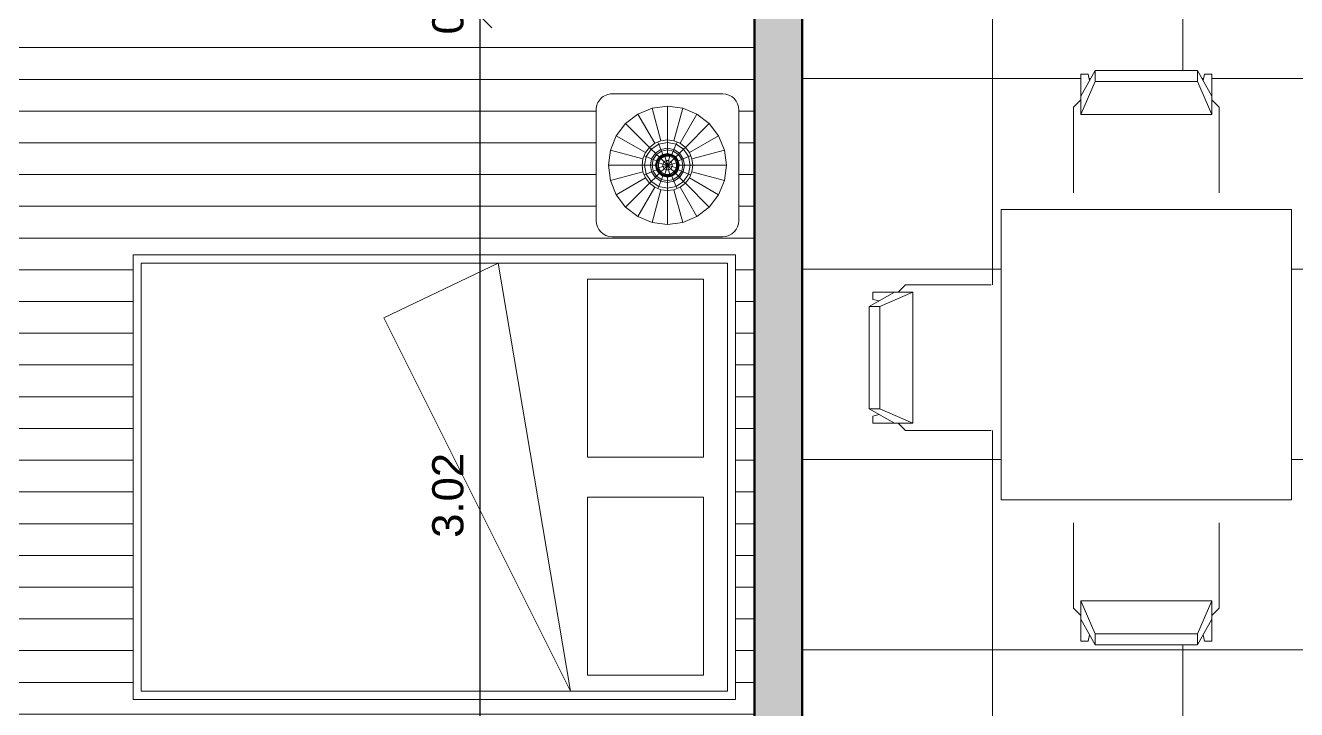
# Model space of a CAD drawing. Header units: metres. Extents: x 11 to 152, y 1 to 34.
# Drawn here: x 38.676 to 42.684, y 16.432 to 18.588 of the extents above; entities that cross this region are included whole.
import ezdxf

# ---------------------------------------------------------------- set-up
doc = ezdxf.new("R2010")
doc.units = ezdxf.units.M
for name, color, linetype, lineweight in [('A-ANNO-DIMS', 211, 'Continuous', 9), ('A-FLOR-PATT', 8, 'Continuous', 9), ('A-WALL-1', 113, 'Continuous', 50), ('A-WALL-PATT-1', 111, 'Continuous', 9), ('E-LITE-EQPM', 33, 'Continuous', 9), ('G-IMPT', 8, 'Continuous', 9), ('I-FURN', 30, 'Continuous', 9)]:
    doc.layers.add(name, color=color, linetype=linetype, lineweight=lineweight)
doc.styles.add('Arial_1', font='Arial.ttf', dxfattribs={"height": 0.098353})
doc.dimstyles.new('Cota_1_25', dxfattribs={"dimscale": 0.3048, "dimtxt": 0.1, "dimasz": 0.246063, "dimexe": 0, "dimexo": 0.0625, "dimgap": 0.164042, "dimtad": 1, "dimrnd": 0.01, "dimzin": 0, "dimdsep": 46, "dimtxsty": 'Arial_1', "dimblk1": 'OBLIQUE', "dimblk2": 'OBLIQUE', "dimsah": 1, "dimcen": 0.09, "dimazin": 0, "dimtfac": 1, "dimtdec": 4, "dimtix": 1, "dimtmove": 0, "dimatfit": 3, "dimfxl": 0, "dimfxlon": 1, "dimtvp": 1, "dimtolj": 1, "dimtzin": 0, "dimarcsym": 2})

# ---------------------------------------------------------------- blocks, each defined once
blk = doc.blocks.new('M_Bed-Box1 - cama 140 x 190-1375289-1 Piso')
at = {"layer": 'I-FURN'}
for p, q in [((-0.3608, 0.7156), (-0.3608, -1.1844)), ((-0.3608, 0.7156), (1.0392, 0.7156)), ((-0.3354, 0.6902), (-0.3354, -1.159)), ((-0.3354, 0.6902), (1.0138, 0.6902)), ((1.0138, 0.6902), (1.0138, -1.159)), ((1.0392, 0.7156), (1.0392, -1.1844)), ((-0.2846, 0.614), (-0.2846, 0.2482)), ((-0.2846, 0.614), (0.2757, 0.614)), ((0.2757, 0.614), (0.2757, 0.2482)), ((0.4027, 0.614), (0.4027, 0.2482)), ((0.4027, 0.614), (0.963, 0.614)), ((0.963, 0.614), (0.963, 0.2482)), ((-0.2846, 0.2482), (0.2757, 0.2482)), ((0.4027, 0.2482), (0.963, 0.2482)), ((1.0138, 0.1949), (-0.3354, -0.0335)), ((1.0138, 0.1949), (-0.163, -0.3934)), ((-0.163, -0.3934), (-0.3354, -0.0335)), ((-0.3354, -1.159), (1.0138, -1.159)), ((-0.3608, -1.1844), (1.0392, -1.1844))]:
    blk.add_line(p, q, dxfattribs=at)
blk = doc.blocks.new('M_Table-End - nochero-1375290-1 Piso')
at = {"layer": 'I-FURN'}
for p, q in [((0.4029, 0.3774), (0.0545, 0.3774)), ((0.0037, 0.3266), (0.0037, -0.0218)), ((0.4537, -0.0218), (0.4537, 0.3266)), ((0.0545, -0.0726), (0.4029, -0.0726))]:
    blk.add_line(p, q, dxfattribs=at)
for centre, start, end in [((0.0545, 0.3266), 90, 180), ((0.4029, 0.3266), 0, 90), ((0.0545, -0.0218), 180, 270), ((0.4029, -0.0218), 270, 0)]:
    blk.add_arc(centre, 0.0508, start, end, dxfattribs=at)
blk = doc.blocks.new('Lamp38i - Name-1374313-1 Piso')
at = {"layer": 'G-IMPT'}
for p, q in [((0, 0.0381), (0, 0.0265)), ((-0.0265, 0), (-0.0381, 0)), ((0, -0.0381), (0, -0.0265)), ((0.0265, 0), (0.0381, 0))]:
    blk.add_line(p, q, dxfattribs=at)
blk = doc.blocks.new('Lamp38i - 12zlmp38i_dwg-1374311-1 Piso')
at = {"layer": 'G-IMPT'}
for p, q in [((-0.1317, 0.1317), (-0.0931, 0.1613)), ((-0.0482, 0.18), (-0.0931, 0.1613)), ((-0.04, 0.0693), (-0.0931, 0.1613)), ((0, 0.1863), (-0.0482, 0.18)), ((-0.0207, 0.0772), (-0.0482, 0.18)), ((0.0482, 0.18), (0, 0.1863)), ((0, 0.0799), (0, 0.1863)), ((0.0207, 0.0772), (0.0482, 0.18)), ((0.04, 0.0693), (0.0931, 0.1613)), ((0.0482, 0.18), (0.0931, 0.1613)), ((0.1317, 0.1317), (0.0931, 0.1613)), ((-0.1317, 0.1317), (-0.1613, 0.0931)), ((-0.1317, 0.1317), (-0.0565, 0.0565)), ((0.0565, 0.0565), (0.1317, 0.1317)), ((0.1613, 0.0931), (0.1317, 0.1317)), ((-0.1613, 0.0931), (-0.18, 0.0482)), ((-0.1613, 0.0931), (-0.0693, 0.04)), ((0.0693, 0.04), (0.1613, 0.0931)), ((0.18, 0.0482), (0.1613, 0.0931)), ((-0.18, 0.0482), (-0.1863, 0)), ((-0.0772, 0.0207), (-0.18, 0.0482)), ((-0.0565, 0.0565), (-0.0693, 0.04)), ((-0.0511, 0.0511), (-0.0667, 0.0276)), ((-0.04, 0.0693), (-0.0565, 0.0565)), ((-0.0511, 0.0511), (-0.0565, 0.0565)), ((-0.0511, 0.0511), (-0.0276, 0.0667)), ((-0.0511, 0.0511), (-0.0381, 0.0381)), ((-0.0207, 0.0772), (-0.04, 0.0693)), ((-0.0206, 0.0498), (-0.0381, 0.0381)), ((-0.0381, 0.0381), (-0.0206, 0.0498)), ((-0.0344, 0.0344), (-0.0186, 0.0449)), ((-0.0303, 0.0732), (-0.0276, 0.0667)), ((-0.0276, 0.0667), (0, 0.0722)), ((-0.0276, 0.0667), (-0.0206, 0.0498)), ((0, 0.0799), (-0.0207, 0.0772)), ((-0.0206, 0.0498), (0, 0.0539)), ((0, 0.0539), (-0.0206, 0.0498)), ((-0.0186, 0.0449), (-0.0206, 0.0498)), ((0, 0.0486), (-0.0186, 0.0449)), ((-0.0186, 0.0449), (-0.0142, 0.0343)), ((0.0207, 0.0772), (0, 0.0799)), ((0, 0.0799), (0, 0.0722)), ((0.0276, 0.0667), (0, 0.0722)), ((0, 0.0539), (0, 0.0722)), ((0.0206, 0.0498), (0, 0.0539)), ((0, 0.0539), (0.0206, 0.0498)), ((0, 0.0486), (0, 0.0539)), ((0, 0.0371), (0, 0.0486)), ((0.0186, 0.0449), (0, 0.0486)), ((0.0142, 0.0343), (0.0186, 0.0449)), ((0.0186, 0.0449), (0.0206, 0.0498)), ((0.0186, 0.0449), (0.0344, 0.0344)), ((0.0276, 0.0667), (0.0206, 0.0498)), ((0.0381, 0.0381), (0.0206, 0.0498)), ((0.0206, 0.0498), (0.0381, 0.0381)), ((0.04, 0.0693), (0.0207, 0.0772)), ((0.0276, 0.0667), (0.0303, 0.0732)), ((0.0511, 0.0511), (0.0276, 0.0667)), ((0.0511, 0.0511), (0.0381, 0.0381)), ((0.0565, 0.0565), (0.04, 0.0693)), ((0.0511, 0.0511), (0.0565, 0.0565)), ((0.0511, 0.0511), (0.0667, 0.0276)), ((0.0693, 0.04), (0.0565, 0.0565)), ((0.0772, 0.0207), (0.18, 0.0482)), ((0.1863, 0), (0.18, 0.0482)), ((-0.0772, 0.0207), (-0.0799, 0)), ((-0.0693, 0.04), (-0.0772, 0.0207)), ((-0.0732, 0.0303), (-0.0667, 0.0276)), ((-0.0722, 0), (-0.0667, 0.0276)), ((-0.0498, 0.0206), (-0.0667, 0.0276)), ((-0.0498, 0.0206), (-0.0539, 0)), ((-0.0539, 0), (-0.0498, 0.0206)), ((-0.0498, 0.0206), (-0.0381, 0.0381)), ((-0.0498, 0.0206), (-0.0381, 0.0381)), ((-0.0449, 0.0186), (-0.0498, 0.0206)), ((-0.0449, 0.0186), (-0.0486, 0)), ((-0.0449, 0.0186), (-0.0344, 0.0344)), ((-0.0343, 0.0142), (-0.0449, 0.0186)), ((-0.0344, 0.0344), (-0.0381, 0.0381)), ((-0.0371, 0), (-0.0343, 0.0142)), ((-0.0351, 0), (-0.0324, 0.0134)), ((-0.0262, 0.0262), (-0.0344, 0.0344)), ((-0.0343, 0.0142), (-0.0262, 0.0262)), ((-0.0324, 0.0134), (-0.0343, 0.0142)), ((-0.0319, 0.0065), (-0.0331, 0)), ((-0.0324, 0.0134), (-0.0248, 0.0248)), ((-0.0306, 0.0127), (-0.0324, 0.0134)), ((-0.0319, 0.0085), (-0.0233, 0.0233)), ((-0.0319, 0.0085), (-0.0319, -0.0085)), ((-0.0319, 0.0085), (-0.0287, 0.0077)), ((-0.0306, 0.0127), (-0.0312, 0.0096)), ((-0.0306, 0.0127), (-0.0234, 0.0234)), ((-0.0287, 0.0077), (-0.021, 0.021)), ((-0.0287, 0.0077), (-0.0147, 0.0039)), ((-0.0287, 0.0077), (-0.0286, -0.0077)), ((-0.0262, 0.0262), (-0.0142, 0.0343)), ((-0.0262, 0.0262), (-0.0248, 0.0248)), ((-0.0248, 0.0248), (-0.0134, 0.0324)), ((-0.0234, 0.0234), (-0.0248, 0.0248)), ((-0.0234, 0.0234), (-0.0127, 0.0306)), ((-0.0233, 0.0233), (-0.0085, 0.0319)), ((-0.0233, 0.0233), (-0.021, 0.021)), ((-0.021, 0.021), (-0.0077, 0.0287)), ((-0.021, 0.021), (-0.0108, 0.0108)), ((-0.0147, 0.0039), (-0.0108, 0.0108)), ((-0.0147, 0.0039), (-0.0147, -0.0039)), ((-0.0147, 0.0039), (0, 0)), ((0, 0.0371), (-0.0142, 0.0343)), ((-0.0142, 0.0343), (-0.0134, 0.0324)), ((0, 0.0351), (-0.0134, 0.0324)), ((-0.0127, 0.0306), (-0.0134, 0.0324)), ((-0.0096, 0.0312), (-0.0127, 0.0306)), ((-0.0039, 0.0147), (-0.0108, 0.0108)), ((0, 0), (-0.0108, 0.0108)), ((0.0085, 0.0319), (-0.0085, 0.0319)), ((-0.0077, 0.0287), (-0.0085, 0.0319)), ((0.0077, 0.0287), (-0.0077, 0.0287)), ((-0.0077, 0.0287), (-0.0039, 0.0147)), ((0, 0.0331), (-0.0065, 0.0319)), ((0.0039, 0.0147), (-0.0039, 0.0147)), ((0, 0), (-0.0039, 0.0147)), ((0, 0.0351), (0, 0.0371)), ((0.0142, 0.0343), (0, 0.0371)), ((0, 0.0351), (0.0134, 0.0324)), ((0, 0.0331), (0, 0.0351)), ((0, 0.0319), (0, 0.0331)), ((0.0065, 0.0319), (0, 0.0331)), ((0.0039, 0.0147), (0, 0)), ((0.0108, 0.0108), (0, 0)), ((0.0147, 0.0039), (0, 0)), ((0.0077, 0.0287), (0.0039, 0.0147)), ((0.0108, 0.0108), (0.0039, 0.0147)), ((0.0085, 0.0319), (0.0077, 0.0287)), ((0.021, 0.021), (0.0077, 0.0287)), ((0.0085, 0.0319), (0.0233, 0.0233)), ((0.0127, 0.0306), (0.0096, 0.0312)), ((0.021, 0.021), (0.0108, 0.0108)), ((0.0147, 0.0039), (0.0108, 0.0108)), ((0.0127, 0.0306), (0.0134, 0.0324)), ((0.0127, 0.0306), (0.0234, 0.0234)), ((0.0134, 0.0324), (0.0142, 0.0343)), ((0.0134, 0.0324), (0.0248, 0.0248)), ((0.0142, 0.0343), (0.0262, 0.0262)), ((0.0286, 0.0077), (0.0147, 0.0039)), ((0.0147, -0.0039), (0.0147, 0.0039)), ((0.021, 0.021), (0.0233, 0.0233)), ((0.0286, 0.0077), (0.021, 0.021)), ((0.0319, 0.0085), (0.0233, 0.0233)), ((0.0234, 0.0234), (0.0248, 0.0248)), ((0.0306, 0.0127), (0.0234, 0.0234)), ((0.0262, 0.0262), (0.0248, 0.0248)), ((0.0324, 0.0134), (0.0248, 0.0248)), ((0.0344, 0.0344), (0.0262, 0.0262)), ((0.0343, 0.0142), (0.0262, 0.0262)), ((0.0319, 0.0085), (0.0286, 0.0077)), ((0.0286, -0.0077), (0.0286, 0.0077)), ((0.0306, 0.0127), (0.0324, 0.0134)), ((0.0306, 0.0127), (0.0312, 0.0096)), ((0.0319, -0.0085), (0.0319, 0.0085)), ((0.0319, 0.0065), (0.0331, 0)), ((0.0324, 0.0134), (0.0343, 0.0142)), ((0.0351, 0), (0.0324, 0.0134)), ((0.0343, 0.0142), (0.0449, 0.0186)), ((0.0371, 0), (0.0343, 0.0142)), ((0.0344, 0.0344), (0.0381, 0.0381)), ((0.0449, 0.0186), (0.0344, 0.0344)), ((0.0498, 0.0206), (0.0381, 0.0381)), ((0.0498, 0.0206), (0.0381, 0.0381)), ((0.0449, 0.0186), (0.0498, 0.0206)), ((0.0449, 0.0186), (0.0486, 0)), ((0.0498, 0.0206), (0.0667, 0.0276)), ((0.0498, 0.0206), (0.0539, 0)), ((0.0539, 0), (0.0498, 0.0206)), ((0.0732, 0.0303), (0.0667, 0.0276)), ((0.0722, 0), (0.0667, 0.0276)), ((0.0772, 0.0207), (0.0693, 0.04)), ((0.0799, 0), (0.0772, 0.0207)), ((-0.1863, 0), (-0.18, -0.0482)), ((-0.0799, 0), (-0.1863, 0)), ((-0.0772, -0.0207), (-0.18, -0.0482)), ((-0.1613, -0.0931), (-0.0693, -0.04)), ((-0.0799, 0), (-0.0772, -0.0207)), ((-0.0722, 0), (-0.0799, 0)), ((-0.0772, -0.0207), (-0.0693, -0.04)), ((-0.0667, -0.0276), (-0.0732, -0.0303)), ((-0.0722, 0), (-0.0539, 0)), ((-0.0722, 0), (-0.0667, -0.0276)), ((-0.0693, -0.04), (-0.0565, -0.0565)), ((-0.0667, -0.0276), (-0.0498, -0.0206)), ((-0.0667, -0.0276), (-0.0511, -0.0511)), ((-0.0539, 0), (-0.0498, -0.0206)), ((-0.0539, 0), (-0.0498, -0.0206)), ((-0.0486, 0), (-0.0539, 0)), ((-0.0511, -0.0511), (-0.0381, -0.0381)), ((-0.0449, -0.0186), (-0.0498, -0.0206)), ((-0.0498, -0.0206), (-0.0381, -0.0381)), ((-0.0381, -0.0381), (-0.0498, -0.0206)), ((-0.0371, 0), (-0.0486, 0)), ((-0.0486, 0), (-0.0449, -0.0186)), ((-0.0343, -0.0142), (-0.0449, -0.0186)), ((-0.0344, -0.0344), (-0.0449, -0.0186)), ((-0.0344, -0.0344), (-0.0381, -0.0381)), ((-0.0381, -0.0381), (-0.0206, -0.0498)), ((-0.0381, -0.0381), (-0.0206, -0.0498)), ((-0.0351, 0), (-0.0371, 0)), ((-0.0371, 0), (-0.0343, -0.0142)), ((-0.0351, 0), (-0.0324, -0.0134)), ((-0.0331, 0), (-0.0351, 0)), ((-0.0344, -0.0344), (-0.0262, -0.0262)), ((-0.0344, -0.0344), (-0.0186, -0.0449)), ((-0.0343, -0.0142), (-0.0324, -0.0134)), ((-0.0262, -0.0262), (-0.0343, -0.0142)), ((-0.0319, 0), (-0.0331, 0)), ((-0.0331, 0), (-0.0319, -0.0065)), ((-0.0306, -0.0127), (-0.0324, -0.0134)), ((-0.0324, -0.0134), (-0.0248, -0.0248)), ((-0.0319, -0.0085), (-0.0286, -0.0077)), ((-0.0319, -0.0085), (-0.0233, -0.0233)), ((-0.0312, -0.0096), (-0.0306, -0.0127)), ((-0.0306, -0.0127), (-0.0234, -0.0234)), ((-0.0286, -0.0077), (-0.0147, -0.0039)), ((-0.0286, -0.0077), (-0.021, -0.021)), ((-0.0262, -0.0262), (-0.0248, -0.0248)), ((-0.0262, -0.0262), (-0.0142, -0.0343)), ((-0.0234, -0.0234), (-0.0248, -0.0248)), ((-0.0248, -0.0248), (-0.0134, -0.0324)), ((-0.0234, -0.0234), (-0.0127, -0.0306)), ((-0.0233, -0.0233), (-0.021, -0.021)), ((-0.0233, -0.0233), (-0.0085, -0.0319)), ((-0.0108, -0.0108), (-0.021, -0.021)), ((-0.021, -0.021), (-0.0077, -0.0286)), ((-0.0186, -0.0449), (-0.0142, -0.0343)), ((-0.0147, -0.0039), (0, 0)), ((-0.0147, -0.0039), (-0.0108, -0.0108)), ((-0.0142, -0.0343), (-0.0134, -0.0324)), ((0, -0.0371), (-0.0142, -0.0343)), ((-0.0127, -0.0306), (-0.0134, -0.0324)), ((0, -0.0351), (-0.0134, -0.0324)), ((-0.0096, -0.0312), (-0.0127, -0.0306)), ((-0.0108, -0.0108), (0, 0)), ((-0.0108, -0.0108), (-0.0039, -0.0147)), ((-0.0077, -0.0286), (-0.0085, -0.0319)), ((-0.0085, -0.0319), (0.0085, -0.0319)), ((-0.0077, -0.0286), (-0.0039, -0.0147)), ((-0.0077, -0.0286), (0.0077, -0.0287)), ((0, -0.0331), (-0.0065, -0.0319)), ((-0.0039, -0.0147), (0, 0)), ((-0.0039, -0.0147), (0.0039, -0.0147)), ((0.0039, -0.0147), (0, 0)), ((0.0108, -0.0108), (0, 0)), ((0.0147, -0.0039), (0, 0)), ((0, -0.0319), (0, -0.0331)), ((0.0065, -0.0319), (0, -0.0331)), ((0, -0.0351), (0.0134, -0.0324)), ((0, -0.0331), (0, -0.0351)), ((0, -0.0371), (0.0142, -0.0343)), ((0, -0.0351), (0, -0.0371)), ((0, -0.0371), (0, -0.0486)), ((0.0039, -0.0147), (0.0108, -0.0108)), ((0.0077, -0.0287), (0.0039, -0.0147)), ((0.0077, -0.0287), (0.021, -0.021)), ((0.0085, -0.0319), (0.0077, -0.0287)), ((0.0085, -0.0319), (0.0233, -0.0233)), ((0.0127, -0.0306), (0.0096, -0.0312)), ((0.0108, -0.0108), (0.0147, -0.0039)), ((0.0108, -0.0108), (0.021, -0.021)), ((0.0127, -0.0306), (0.0234, -0.0234)), ((0.0127, -0.0306), (0.0134, -0.0324)), ((0.0134, -0.0324), (0.0248, -0.0248)), ((0.0134, -0.0324), (0.0142, -0.0343)), ((0.0142, -0.0343), (0.0262, -0.0262)), ((0.0142, -0.0343), (0.0186, -0.0449)), ((0.0286, -0.0077), (0.0147, -0.0039)), ((0.0186, -0.0449), (0.0344, -0.0344)), ((0.0206, -0.0498), (0.0381, -0.0381)), ((0.0206, -0.0498), (0.0381, -0.0381)), ((0.0286, -0.0077), (0.021, -0.021)), ((0.0233, -0.0233), (0.021, -0.021)), ((0.0233, -0.0233), (0.0319, -0.0085)), ((0.0234, -0.0234), (0.0306, -0.0127)), ((0.0234, -0.0234), (0.0248, -0.0248)), ((0.0324, -0.0134), (0.0248, -0.0248)), ((0.0262, -0.0262), (0.0248, -0.0248)), ((0.0343, -0.0142), (0.0262, -0.0262)), ((0.0262, -0.0262), (0.0344, -0.0344)), ((0.0286, -0.0077), (0.0319, -0.0085)), ((0.0312, -0.0096), (0.0306, -0.0127)), ((0.0306, -0.0127), (0.0324, -0.0134)), ((0.0319, 0), (0.0331, 0)), ((0.0331, 0), (0.0319, -0.0065)), ((0.0351, 0), (0.0324, -0.0134)), ((0.0343, -0.0142), (0.0324, -0.0134)), ((0.0331, 0), (0.0351, 0)), ((0.0371, 0), (0.0343, -0.0142)), ((0.0343, -0.0142), (0.0449, -0.0186)), ((0.0344, -0.0344), (0.0449, -0.0186)), ((0.0344, -0.0344), (0.0381, -0.0381)), ((0.0351, 0), (0.0371, 0)), ((0.0371, 0), (0.0486, 0)), ((0.0381, -0.0381), (0.0498, -0.0206)), ((0.0381, -0.0381), (0.0498, -0.0206)), ((0.0381, -0.0381), (0.0511, -0.0511)), ((0.0486, 0), (0.0449, -0.0186)), ((0.0449, -0.0186), (0.0498, -0.0206)), ((0.0486, 0), (0.0539, 0)), ((0.0498, -0.0206), (0.0539, 0)), ((0.0539, 0), (0.0498, -0.0206)), ((0.0498, -0.0206), (0.0667, -0.0276)), ((0.0511, -0.0511), (0.0667, -0.0276)), ((0.0722, 0), (0.0539, 0)), ((0.0693, -0.04), (0.0565, -0.0565)), ((0.0667, -0.0276), (0.0722, 0)), ((0.0732, -0.0303), (0.0667, -0.0276)), ((0.0693, -0.04), (0.0772, -0.0207)), ((0.0693, -0.04), (0.1613, -0.0931)), ((0.0799, 0), (0.0722, 0)), ((0.0772, -0.0207), (0.0799, 0)), ((0.0772, -0.0207), (0.18, -0.0482)), ((0.0799, 0), (0.1863, 0)), ((0.18, -0.0482), (0.1863, 0)), ((-0.18, -0.0482), (-0.1613, -0.0931)), ((-0.1317, -0.1317), (-0.0565, -0.0565)), ((-0.04, -0.0693), (-0.0931, -0.1613)), ((-0.0511, -0.0511), (-0.0565, -0.0565)), ((-0.0565, -0.0565), (-0.04, -0.0693)), ((-0.0511, -0.0511), (-0.0276, -0.0667)), ((-0.0482, -0.18), (-0.0207, -0.0772)), ((-0.04, -0.0693), (-0.0207, -0.0772)), ((-0.0303, -0.0732), (-0.0276, -0.0667)), ((-0.0206, -0.0498), (-0.0276, -0.0667)), ((-0.0276, -0.0667), (0, -0.0722)), ((0, -0.0799), (-0.0207, -0.0772)), ((-0.0186, -0.0449), (-0.0206, -0.0498)), ((-0.0206, -0.0498), (0, -0.0539)), ((0, -0.0539), (-0.0206, -0.0498)), ((0, -0.0486), (-0.0186, -0.0449)), ((0.0186, -0.0449), (0, -0.0486)), ((0, -0.0486), (0, -0.0539)), ((0, -0.0539), (0.0206, -0.0498)), ((0, -0.0539), (0.0206, -0.0498)), ((0, -0.0539), (0, -0.0722)), ((0.0276, -0.0667), (0, -0.0722)), ((0, -0.0799), (0, -0.0722)), ((0, -0.0799), (0.0207, -0.0772)), ((0, -0.0799), (0, -0.1863)), ((0.0186, -0.0449), (0.0206, -0.0498)), ((0.0206, -0.0498), (0.0276, -0.0667)), ((0.0207, -0.0772), (0.04, -0.0693)), ((0.0207, -0.0772), (0.0482, -0.18)), ((0.0276, -0.0667), (0.0511, -0.0511)), ((0.0303, -0.0732), (0.0276, -0.0667)), ((0.04, -0.0693), (0.0565, -0.0565)), ((0.04, -0.0693), (0.0931, -0.1613)), ((0.0565, -0.0565), (0.0511, -0.0511)), ((0.0565, -0.0565), (0.1317, -0.1317)), ((0.1613, -0.0931), (0.18, -0.0482)), ((-0.1613, -0.0931), (-0.1317, -0.1317)), ((0.1613, -0.0931), (0.1317, -0.1317)), ((-0.1317, -0.1317), (-0.0931, -0.1613)), ((0.0931, -0.1613), (0.1317, -0.1317)), ((-0.0931, -0.1613), (-0.0482, -0.18)), ((-0.0482, -0.18), (0, -0.1863)), ((0, -0.1863), (0.0482, -0.18)), ((0.0482, -0.18), (0.0931, -0.1613))]:
    blk.add_line(p, q, dxfattribs=at)
at = {"xscale": 1.2, "yscale": 1.2, "zscale": 1.2}
blk.add_blockref('Lamp38i - Name-1374313-1 Piso', (0, 0), dxfattribs=at)
blk = doc.blocks.new('Lamp38i - 100 Watt Incandescent-1375292-1 Piso')
blk.add_blockref('Lamp38i - 12zlmp38i_dwg-1374311-1 Piso', (0, 0))
blk = doc.blocks.new('mesa13 - mesa001-1567401-1 Piso')
at = {"layer": 'I-FURN'}
h = blk.add_hatch(dxfattribs=at)
h.set_pattern_fill('FP_26', color=256, style=0, pattern_type=2)
h.set_pattern_definition([(226.11, (-6.905, 15.092), (0.0540504, -0.0519957), [])])
h.paths.add_polyline_path([(0.6381, -0.3531), (0.6327, -0.3479), (-0.6511, -1.6825), (-0.2187, -2.0984), (1.0651, -0.7639), (0.9939, -0.6954)], flags=0)
blk.add_line((-0.2187, -2.0984), (1.0651, -0.7639), dxfattribs=at)
blk = doc.blocks.new('M_Table-Rectangular - 0915 x 0915mm-174350-1 Piso')
at = {"layer": 'I-FURN'}
for p, q in [((0.4575, 0.4575), (-0.4575, 0.4575)), ((-0.4575, 0.4575), (-0.4575, -0.4575)), ((0.4575, -0.4575), (0.4575, 0.4575)), ((-0.4575, -0.4575), (0.4575, -0.4575))]:
    blk.add_line(p, q, dxfattribs=at)
blk = doc.blocks.new('Seating16 - 12ZSTG16_dwg-1222578-1 Piso')
at = {"layer": 'G-IMPT'}
for p, q in [((-0.5745, 0.1609), (-0.4941, 0.2068)), ((-0.5745, 0.1609), (-0.4941, 0.2068)), ((-0.4941, 0.2068), (-0.563, 0.2068)), ((-0.563, 0.2068), (-0.563, 0.1838)), ((-0.5401, 0.1609), (-0.4366, 0.2068)), ((-0.5401, 0.1609), (-0.4366, 0.2068)), ((-0.4366, 0.2068), (-0.4941, 0.2068)), ((-0.4826, 0.2068), (-0.4596, 0.2298)), ((-0.4596, 0.2298), (-0.4826, 0.2068)), ((-0.4596, 0.2298), (-0.19, 0.2298)), ((-0.19, 0.2298), (-0.4596, 0.2298)), ((-0.4366, 0.2068), (-0.4366, -0.2068)), ((-0.5745, -0.1609), (-0.5745, 0.1609)), ((-0.5745, 0.1609), (-0.5401, 0.1609)), ((-0.5745, -0.1609), (-0.5745, 0.1609)), ((-0.5401, 0.1609), (-0.5745, 0.1609)), ((-0.543, 0.1789), (-0.563, 0.1838)), ((-0.5401, -0.1609), (-0.5401, 0.1609)), ((-0.5401, 0.1609), (-0.5401, -0.1609)), ((-0.5745, -0.1609), (-0.5401, -0.1609)), ((-0.5745, -0.1609), (-0.4941, -0.2068)), ((-0.5401, -0.1609), (-0.5745, -0.1609)), ((-0.5745, -0.1609), (-0.4941, -0.2068)), ((-0.543, -0.1789), (-0.563, -0.1838)), ((-0.563, -0.1838), (-0.563, -0.2068)), ((-0.5401, -0.1609), (-0.4366, -0.2068)), ((-0.5401, -0.1609), (-0.4366, -0.2068)), ((-0.4941, -0.2068), (-0.563, -0.2068)), ((-0.4366, -0.2068), (-0.4941, -0.2068)), ((-0.4596, -0.2298), (-0.4826, -0.2068)), ((-0.4596, -0.2298), (-0.4826, -0.2068)), ((-0.4596, -0.2298), (-0.19, -0.2298)), ((-0.19, -0.2298), (-0.4596, -0.2298))]:
    blk.add_line(p, q, dxfattribs=at)
blk = doc.blocks.new('Seating16 - Seating16-1234238-1 Piso')
blk.add_blockref('Seating16 - 12ZSTG16_dwg-1222578-1 Piso', (0, 0))
blk = doc.blocks.new('Seating16 - Seating16-1234275-1 Piso')
at = {"extrusion": (0, 0, -1), "zscale": -1, "rotation": 180}
blk.add_blockref('Seating16 - 12ZSTG16_dwg-1222578-1 Piso', (0, 0), dxfattribs=at)
blk = doc.blocks.new('_Oblique')
at = {"color": 0, "linetype": 'ByBlock', "lineweight": -2}
blk.add_line((-0.5, -0.5), (0.5, 0.5), dxfattribs=at)
blk = doc.blocks.new('DIMBLOCK27-1 Piso')
at = {"layer": 'A-ANNO-DIMS', "color": 0, "lineweight": -2, "transparency": 16777216}
for p, q in [((40.1084, 18.7682), (40.1084, 18.8432)), ((40.1084, 18.7682), (40.1084, 18.6182)), ((40.1084, 18.6182), (40.1084, 18.5432))]:
    blk.add_line(p, q, dxfattribs=at)
at = {"layer": 'Defpoints', "color": 0, "transparency": 16777216}
for p in [(40.1084, 18.7682), (40.1084, 18.6182), (40.1084, 18.6182)]:
    blk.add_point(p, dxfattribs=at)
at = {"layer": 'A-ANNO-DIMS', "color": 0, "lineweight": -2, "transparency": 16777216, "xscale": 0.075, "yscale": 0.075, "zscale": 0.075}
for p, rotation in [((40.1084, 18.7682), 270), ((40.1084, 18.6182), 90)]:
    blk.add_blockref('_Oblique', p, dxfattribs=dict(at, rotation=rotation))
at = {"layer": 'A-ANNO-DIMS', "color": 0, "transparency": 16777216, "insert": (40.0082, 18.6932), "char_height": 0.09835, "attachment_point": 5, "rotation": 90, "style": 'Arial_1'}
blk.add_mtext('\\A1;0.15', dxfattribs=at)
blk = doc.blocks.new('DIMBLOCK28-1 Piso')
at = {"layer": 'A-ANNO-DIMS', "color": 0, "lineweight": -2, "transparency": 16777216}
blk.add_line((40.1084, 18.6182), (40.1084, 15.5964), dxfattribs=at)
at = {"layer": 'Defpoints', "color": 0, "transparency": 16777216}
for p in [(40.1084, 18.6182), (40.1084, 15.5964), (40.1084, 15.5964)]:
    blk.add_point(p, dxfattribs=at)
at = {"layer": 'A-ANNO-DIMS', "color": 0, "lineweight": -2, "transparency": 16777216, "xscale": 0.075, "yscale": 0.075, "zscale": 0.075}
for p, rotation in [((40.1084, 18.6182), 90), ((40.1084, 15.5964), 270)]:
    blk.add_blockref('_Oblique', p, dxfattribs=dict(at, rotation=rotation))
at = {"layer": 'A-ANNO-DIMS', "color": 0, "transparency": 16777216, "insert": (40.0081, 17.1073), "char_height": 0.09835, "attachment_point": 5, "rotation": 90, "style": 'Arial_1'}
blk.add_mtext('\\A1;3.02', dxfattribs=at)

msp = doc.modelspace()

# ---------------------------------------------------------------- hatches: boundary and pattern name
at = {"layer": 'A-FLOR-PATT'}
h = msp.add_hatch(dxfattribs=at)
h.set_pattern_fill('FP_14', color=256, style=0, pattern_type=2)
h.set_pattern_definition([(90, (17.725, 12.42), (-0.6, 4e-17), []), (180, (17.725, 12.42), (-7e-17, -0.6), [])])
h.paths.add_polyline_path([(40.2363, 22.9962), (40.9221, 22.9962), (40.9221, 22.2878), (40.2363, 22.2878), (40.2363, 22.9959)], flags=0)
h.paths.add_polyline_path([(46.0949, 15.4682), (46.0949, 19.72), (44.3992, 19.72), (44.3992, 19.4104), (44.3763, 19.3875), (44.3763, 19.3071), (44.3533, 19.3071), (44.3483, 19.3271), (44.3303, 19.2956), (44.0086, 19.2956), (43.9906, 19.327), (43.9856, 19.307), (43.9626, 19.307), (43.9626, 19.3874), (43.9396, 19.4104), (43.9396, 19.72), (43.7861, 19.72), (43.786, 19.4102), (43.7631, 19.3873), (43.7631, 19.3069), (43.7402, 19.3069), (43.7352, 19.3268), (43.7172, 19.2954), (43.3954, 19.2953), (43.3775, 19.3268), (43.3725, 19.3068), (43.3495, 19.3068), (43.3495, 19.3872), (43.3265, 19.4102), (43.3264, 19.72), (43.203, 19.72), (43.203, 19.4102), (43.1801, 19.3873), (43.1801, 19.3069), (43.1571, 19.3069), (43.1521, 19.3268), (43.1342, 19.2954), (42.8124, 19.2953), (42.7943, 19.326), (42.7894, 19.3068), (42.7665, 19.3068), (42.7664, 19.3872), (42.7435, 19.4102), (42.7434, 19.72), (42.4049, 19.72), (42.4049, 21.8471), (43.0549, 21.8471), (43.0549, 20.32), (44.1199, 20.32), (44.1199, 21.9499), (44.7449, 21.9499), (44.7449, 23.07), (42.085, 23.07), (42.085, 23.12), (42.07, 23.12), (42.07, 23.155), (42.085, 23.155), (42.085, 23.22), (41.165, 23.22), (41.165, 23.155), (41.18, 23.155), (41.18, 23.12), (41.165, 23.12), (41.165, 23.07), (41.125, 23.07), (41.125, 21.63), (41.06, 21.63), (41.06, 21.615), (41.025, 21.615), (41.025, 21.63), (40.975, 21.63), (40.975, 23.07), (40.031, 23.07), (40.031, 22.47), (39.231, 22.47), (39.231, 20.77), (40.975, 20.77), (40.975, 20.81), (41.025, 20.81), (41.025, 20.825), (41.06, 20.825), (41.06, 20.81), (41.125, 20.81), (41.125, 15.4682), (42.4548, 15.4682), (42.4548, 15.9682), (42.9548, 15.9682), (42.9548, 15.4682), (46.0948, 15.4682)], flags=0)
h.paths.add_polyline_path([(43.7955, 15.6438), (43.3891, 16.3477), (44.093, 16.7541), (44.1438, 16.6661), (44.1878, 16.6915), (44.4926, 16.1636), (44.4486, 16.1382), (44.4994, 16.0502), (43.8034, 15.6484)], flags=0)
h.paths.add_polyline_path([(45.8122, 15.819), (45.2026, 15.819), (45.2026, 15.9206), (45.1518, 15.9206), (45.1518, 18.1558), (45.2026, 18.1558), (45.2026, 18.2574), (46.0154, 18.2574), (46.0154, 15.819)], flags=0)
h.paths.add_polyline_path([(44.524, 16.4573), (44.5108, 16.4585), (44.4926, 16.4644), (44.4859, 16.4675), (44.475, 16.4752), (44.4656, 16.4846), (44.458, 16.4954), (44.4524, 16.5075), (44.449, 16.5203), (44.4478, 16.5335), (44.449, 17.6136), (44.4524, 17.6264), (44.458, 17.6384), (44.4656, 17.6493), (44.475, 17.6587), (44.4859, 17.6663), (44.4979, 17.6719), (44.5108, 17.6754), (44.524, 17.6765), (44.8928, 17.6754), (44.9056, 17.6719), (44.9177, 17.6663), (44.9286, 17.6587), (44.938, 17.6493), (44.9456, 17.6384), (44.9512, 17.6264), (44.9546, 17.6136), (44.9558, 17.6003), (44.9546, 16.5203), (44.9512, 16.5075), (44.9456, 16.4954), (44.938, 16.4846), (44.9286, 16.4752), (44.9132, 16.4655), (44.9056, 16.4619), (44.8928, 16.4585), (44.8796, 16.4573), (44.6358, 16.4573)], flags=0)
h.paths.add_polyline_path([(42.371, 16.6366), (42.0493, 16.6366), (42.0313, 16.6681), (42.0263, 16.6481), (42.0033, 16.6481), (42.0033, 16.7286), (41.9803, 16.7515), (41.9803, 17.0927), (41.7526, 17.0927), (41.7526, 17.3112), (41.4506, 17.3112), (41.4277, 17.3342), (41.3472, 17.3342), (41.3472, 17.3572), (41.3672, 17.3622), (41.3357, 17.3802), (41.3357, 17.7019), (41.3672, 17.7199), (41.3472, 17.7249), (41.3472, 17.7479), (41.4277, 17.7479), (41.4506, 17.7709), (41.7526, 17.7709), (41.7526, 18.0077), (41.9803, 18.0077), (41.9803, 18.3306), (42.0033, 18.3535), (42.0033, 18.434), (42.0263, 18.434), (42.0313, 18.414), (42.0493, 18.4455), (42.371, 18.4455), (42.389, 18.414), (42.394, 18.434), (42.417, 18.434), (42.417, 18.3535), (42.44, 18.3306), (42.44, 18.0077), (42.6676, 18.0077), (42.6676, 17.7709), (42.9696, 17.7709), (42.9926, 17.7479), (43.0731, 17.7479), (43.0731, 17.7249), (43.0531, 17.7199), (43.0845, 17.7019), (43.0845, 17.3802), (43.0531, 17.3622), (43.0731, 17.3572), (43.0731, 17.3342), (42.9926, 17.3342), (42.9696, 17.3112), (42.6676, 17.3112), (42.6676, 17.0927), (42.44, 17.0927), (42.44, 16.7515), (42.417, 16.7286), (42.417, 16.6481), (42.394, 16.6481), (42.389, 16.6681), (42.3776, 16.6481)], flags=0)
h.paths.add_polyline_path([(44.093, 17.3222), (43.3891, 17.7286), (43.7955, 18.4325), (44.4994, 18.0261), (44.4486, 17.9381), (44.4926, 17.9127), (44.1878, 17.3848), (44.1438, 17.4102), (44.1291, 17.3848)], flags=0)
h.paths.add_polyline_path([(43.9571, 22.0258), (43.9571, 22.5481), (43.9189, 22.5488), (43.9189, 22.5501), (43.9174, 22.5506), (43.9169, 22.5513), (43.9181, 22.5541), (43.915, 22.5584), (43.9153, 22.5652), (43.9174, 22.5707), (43.9189, 22.5712), (43.9203, 22.5715), (43.9189, 22.5725), (43.9353, 22.5734), (43.9571, 22.5734), (43.9571, 22.5956), (44.0079, 22.5956), (44.0079, 22.6074), (43.9571, 22.6074), (43.9571, 22.6243), (43.9189, 22.625), (43.9189, 22.6263), (43.9174, 22.6268), (43.9169, 22.6275), (43.9181, 22.6303), (43.915, 22.6346), (43.9153, 22.6414), (43.9174, 22.6469), (43.9189, 22.6474), (43.9203, 22.6477), (43.9189, 22.6487), (43.9353, 22.6496), (43.9571, 22.6496), (43.9571, 22.6576), (43.9508, 22.6584), (43.9485, 22.6608), (43.9479, 22.6635), (43.9487, 22.9768), (43.9508, 22.979), (43.9538, 22.9798), (43.9571, 22.9798), (43.9571, 23.0053), (44.0079, 23.0053), (44.0079, 23.0258), (44.6574, 23.0258), (44.6574, 22.0258), (44.0079, 22.0258)], flags=0)
h = msp.add_hatch(dxfattribs=at)
h.set_pattern_fill('FP_12', color=256, style=0, pattern_type=2)
h.set_pattern_definition([(180, (18.21, 11.118), (-1e-17, -0.1), [])])
h.paths.add_polyline_path([(40.775, 15.4682), (40.775, 15.6182), (40.975, 15.6182), (40.975, 18.6182), (40.375, 18.6182), (40.375, 20.62), (39.575, 20.62), (39.575, 18.6182), (34.7751, 18.6182), (34.7754, 15.9681), (35.6751, 15.9681), (35.6751, 15.6182), (36.0651, 15.6182), (36.0651, 15.4682), (36.796, 15.4682), (36.796, 15.5316), (36.8341, 15.5316), (36.8341, 15.4682), (37.5651, 15.4682), (37.5651, 15.6182), (38.375, 15.6182), (38.375, 15.4682), (40.4738, 15.4682)], flags=0)
h.paths.add_polyline_path([(40.5158, 15.9502), (40.5026, 15.9519), (40.4904, 15.957), (40.4798, 15.965), (40.4718, 15.9756), (40.4667, 15.9878), (40.465, 16.001), (40.465, 16.3494), (40.4667, 16.3625), (40.4738, 16.3774), (40.4798, 16.3853), (40.4904, 16.3934), (40.5026, 16.3984), (40.5158, 16.4002), (40.8642, 16.4002), (40.8773, 16.3984), (40.8896, 16.3934), (40.9001, 16.3853), (40.9082, 16.3748), (40.9132, 16.3625), (40.915, 16.3494), (40.915, 16.001), (40.9132, 15.9878), (40.9082, 15.9756), (40.9001, 15.965), (40.8896, 15.957), (40.8773, 15.9519), (40.8642, 15.9502), (40.6422, 15.9502)], flags=0)
h.paths.add_polyline_path([(34.8894, 16.0818), (34.8894, 16.5818), (35.3894, 16.5818), (35.3894, 16.0818), (34.9245, 16.0818)], flags=0)
h.paths.add_polyline_path([(36.6304, 16.2054), (36.6173, 16.2056), (36.6048, 16.2092), (36.5936, 16.216), (36.2809, 16.4654), (36.2718, 16.4748), (36.2655, 16.4862), (36.2623, 16.4988), (36.2626, 16.5119), (36.2662, 16.5244), (36.2729, 16.5356), (36.5223, 16.8484), (36.5317, 16.8574), (36.5431, 16.8637), (36.5558, 16.8669), (36.5688, 16.8666), (36.5814, 16.863), (36.5936, 16.8555), (36.9053, 16.6069), (36.9144, 16.5975), (36.9207, 16.5861), (36.9238, 16.5734), (36.9236, 16.5604), (36.92, 16.5478), (36.9124, 16.5356), (36.6639, 16.2239), (36.6545, 16.2148), (36.643, 16.2085), (36.6314, 16.2056)], flags=0)
h.paths.add_polyline_path([(37.8809, 16.3682), (37.7309, 16.3682), (37.7309, 16.8896), (37.7176, 16.8896), (37.7165, 16.8832), (37.6547, 16.8832), (37.6541, 16.5714), (37.6505, 16.5584), (37.6442, 16.5466), (37.6353, 16.5364), (37.6245, 16.5285), (37.6084, 16.5217), (37.598, 16.5217), (37.5926, 16.5184), (37.5882, 16.514), (37.5849, 16.5086), (37.5828, 16.5086), (37.5799, 16.5119), (37.5785, 16.5161), (37.579, 17.7224), (37.5812, 17.7263), (37.5828, 17.7278), (37.5849, 17.7278), (37.5882, 17.7224), (37.5926, 17.718), (37.598, 17.7147), (37.611, 17.7139), (37.6121, 17.7132), (37.6245, 17.7078), (37.6353, 17.6999), (37.6447, 17.6887), (37.6505, 17.678), (37.6541, 17.665), (37.6547, 17.6516), (37.6547, 17.3531), (37.7176, 17.3531), (37.7182, 17.3468), (37.7309, 17.3468), (37.7309, 17.8682), (37.8809, 17.8682), (37.8809, 16.7252)], flags=0)
h.paths.add_polyline_path([(40.465, 16.4647), (39.015, 16.4647), (39.015, 17.8647), (40.915, 17.8647), (40.915, 16.4647), (40.4667, 16.4647)], flags=0)
h.paths.add_polyline_path([(35.055, 16.7638), (34.8194, 16.7638), (34.8194, 18.2878), (35.6322, 18.2878), (35.6322, 18.1862), (35.683, 18.1862), (35.683, 16.8654), (35.6322, 16.8654), (35.6322, 16.7638), (35.4049, 16.7638)], flags=0)
h.paths.add_polyline_path([(36.0344, 17.197), (36.0045, 17.197), (36.0045, 17.697), (36.5045, 17.697), (36.5045, 17.197), (36.2729, 17.197)], flags=0)
h.paths.add_polyline_path([(36.6719, 17.9167), (36.6592, 17.9196), (36.6455, 17.9278), (36.6381, 17.9347), (36.3822, 18.247), (36.376, 18.259), (36.3735, 18.2673), (36.3731, 18.2803), (36.3773, 18.2954), (36.3842, 18.3067), (36.3911, 18.3141), (36.7001, 18.568), (36.7112, 18.5749), (36.7237, 18.5787), (36.7386, 18.5787), (36.7495, 18.5762), (36.7632, 18.568), (36.7705, 18.5612), (37.0265, 18.2488), (37.0326, 18.2368), (37.0351, 18.2285), (37.0356, 18.2155), (37.0326, 18.2028), (37.0245, 18.1891), (37.0176, 18.1817), (36.7052, 17.9258), (36.6974, 17.9209), (36.6849, 17.9171)], flags=0)
h.paths.add_polyline_path([(40.7513, 17.9222), (40.5258, 17.9222), (40.5126, 17.9239), (40.4996, 17.9296), (40.4898, 17.937), (40.4818, 17.9476), (40.4767, 17.9598), (40.475, 17.973), (40.475, 18.3214), (40.4767, 18.3345), (40.4818, 18.3468), (40.4898, 18.3573), (40.5004, 18.3654), (40.5126, 18.3704), (40.5258, 18.3722), (40.8742, 18.3722), (40.8873, 18.3704), (40.8996, 18.3654), (40.9101, 18.3573), (40.9182, 18.3468), (40.9232, 18.3345), (40.925, 18.3214), (40.925, 17.973), (40.9232, 17.9598), (40.9182, 17.9476), (40.9101, 17.937), (40.8996, 17.929), (40.8873, 17.9239), (40.8742, 17.9222)], flags=0)
at = {"layer": 'A-WALL-PATT-1'}
h = msp.add_hatch(color=256, dxfattribs=at)
h.paths.add_polyline_path([(40.975, 15.6182), (41.125, 15.6182), (41.125, 20.77), (40.975, 20.77), (40.975, 15.7617)], flags=0)
h.paths.add_polyline_path([(40.975, 21.67), (41.125, 21.67), (41.125, 23.07), (40.975, 23.07), (40.975, 22.5062)], flags=0)

# ---------------------------------------------------------------- linework, layer by layer
at = {"layer": 'A-WALL-1'}
for p, q in [((41.125, 15.6182), (41.125, 20.77)), ((40.975, 18.6182), (40.975, 15.6182))]:
    msp.add_line(p, q, dxfattribs=at)

# ---------------------------------------------------------------- block references
at = {"layer": 'E-LITE-EQPM', "rotation": 180}
msp.add_blockref('Lamp38i - 100 Watt Incandescent-1375292-1 Piso', (40.7, 18.1472), dxfattribs=at)
at = {"layer": 'I-FURN'}
for name, p, rotation in [('mesa13 - mesa001-1567401-1 Piso', (41.6722, 18.9561), 223.890320631861), ('Seating16 - Seating16-1234275-1 Piso', (42.2101, 17.8709), 270.000005697229), ('M_Table-End - nochero-1375290-1 Piso', (40.9287, 18.2996), 180), ('M_Bed-Box1 - cama 140 x 190-1375289-1 Piso', (40.1994, 17.5038), 269.9999999999999), ('Seating16 - Seating16-1234238-1 Piso', (41.9103, 17.5411), 359.9999985212207), ('Seating16 - Seating16-1234238-1 Piso', (42.2101, 17.2112), 89.99999855899028)]:
    msp.add_blockref(name, p, dxfattribs=dict(at, rotation=rotation))
msp.add_blockref('M_Table-Rectangular - 0915 x 0915mm-174350-1 Piso', (42.2101, 17.5502), dxfattribs=at)

# ---------------------------------------------------------------- dimensions: what is measured, and where the dimension line sits
at = {"layer": 'A-ANNO-DIMS'}
for base, p1, p2, override, picture, middle in [((40.1084, 18.6182), (40.1084, 18.7682), (40.1084, 18.6182), {"dimpost": '<>', "dimfxl": 0.15}, 'DIMBLOCK27-1 Piso', (40.0082, 18.6932)), ((40.1084, 15.5964), (40.1084, 18.6182), (40.1084, 15.5964), {"dimpost": '<>', "dimfxl": 3.021825}, 'DIMBLOCK28-1 Piso', (40.0081, 17.1073))]:
    dim = msp.add_linear_dim(base=base, p1=p1, p2=p2, angle=90, dimstyle='Cota_1_25', override=override, dxfattribs=at)
    dim.commit()
    dim.dimension.update_dxf_attribs({"geometry": picture, "text_midpoint": middle})

doc.saveas('drawing.dxf')
